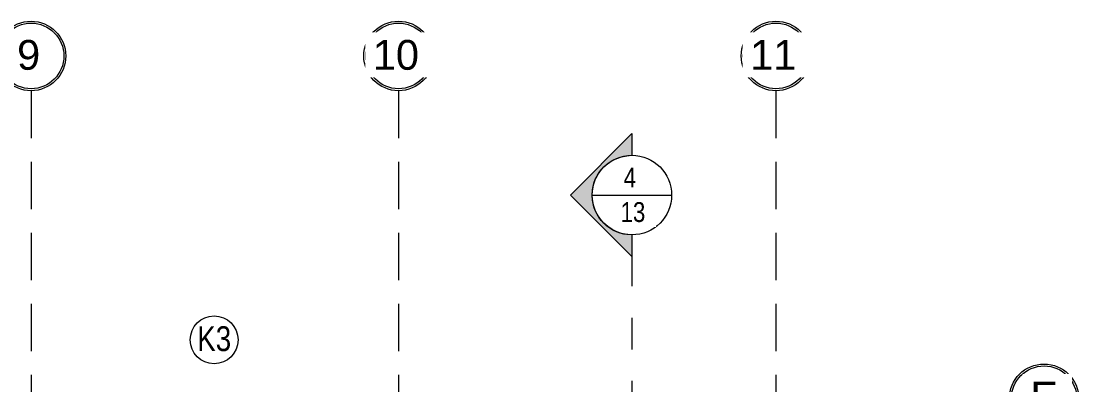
# Model space of a CAD drawing. Header units: millimetres. Extents: x -20485 to 47878, y -12815 to 18700.
# Drawn here: x 29550 to 40200, y 15040 to 18700 of the extents above; entities that cross this region are included whole.
import ezdxf

# ---------------------------------------------------------------- set-up
doc = ezdxf.new("R2010")
doc.units = ezdxf.units.MM
for name, pattern in [('Abgebrochen', [714.375, 476.25, -238.125]), ('Aligning Line', [635, 317.5, -317.5]), ('Hidden', [714.375, 476.25, -238.125])]:
    doc.linetypes.add(name, pattern=pattern)
for name, color, linetype, lineweight in [('A-GLAZ-IDEN', 7, 'Continuous', 9), ('G-ANNO-SYMB', 7, 'Abgebrochen', 9), ('S-GRID', 7, 'Continuous', 9), ('S-GRID-IDEN', 7, 'Continuous', 9)]:
    doc.layers.add(name, color=color, linetype=linetype, lineweight=lineweight)
doc.styles.add('Arial', font='arial.ttf', dxfattribs={"width": 0.8, "height": 250})
doc.styles.add('Arial_1', font='arial.ttf', dxfattribs={"width": 0.8, "height": 200})
doc.styles.add('Arial_3', font='arial.ttf', dxfattribs={"height": 300})

# ---------------------------------------------------------------- blocks, each defined once
blk = doc.blocks.new('Section - CAT DUNG-122916-01_MẶT BẰNG TẦNG 1')
at = {"layer": 'G-ANNO-SYMB', "linetype": 'Continuous'}
h = blk.add_hatch(color=256, dxfattribs=at)
edge = h.paths.add_edge_path()
edge.add_line((0.18, 0), (-2, 0))
edge.add_arc((-6, 0), 4, 0, 90)
edge.add_arc((-6, 0), 4, 90, 180)
edge.add_line((-10, 0), (-12.18, 0))
edge.add_line((-12.18, 0), (-6, 6.18))
edge.add_line((-6, 6.18), (0.18, 0))
for p, q in [((-6, 6.18), (-12.18, 0)), ((0.18, 0), (-6, 6.18)), ((-12.18, 0), (-10, 0)), ((-2, 0), (0.18, 0))]:
    blk.add_line(p, q, dxfattribs=at)
for start, end in [(360, 180), (90, 180), (0, 90), (180, 360)]:
    blk.add_arc((-6, 0), 4, start, end, dxfattribs=at)
blk = doc.blocks.new('Grid - TRUC  D1-102336-01_MẶT BẰNG TẦNG 1')
at = {"layer": 'S-GRID-IDEN'}
for radius in [3.5, 3.3]:
    blk.add_circle((0, 0), radius, dxfattribs=at)
blk = doc.blocks.new('KÝ HIỆU CỬA SỔ - KÝ HIỆU CỬA SỔ-146125-01_MẶT BẰNG TẦNG 1')
at = {"layer": 'A-GLAZ-IDEN'}
blk.add_circle((-0.07, -0.07), 2.41, dxfattribs=at)

msp = doc.modelspace()

# ---------------------------------------------------------------- linework, layer by layer
at = {"layer": 'G-ANNO-SYMB', "linetype": 'Continuous'}
msp.add_line((35300, 16950), (36100, 16950), dxfattribs=at)
at = {"layer": 'G-ANNO-SYMB', "linetype": 'Aligning Line'}
msp.add_line((35700, 16350), (35700, -4539), dxfattribs=at)
at = {"layer": 'S-GRID', "linetype": 'Hidden'}
for p, q in [((29650, 18000), (29650, -3000)), ((33350, 18000), (33350, -3000)), ((37150, 18000), (37150, -3000))]:
    msp.add_line(p, q, dxfattribs=at)

# ---------------------------------------------------------------- block references
at = {"layer": 'A-GLAZ-IDEN', "xscale": 99.99999999999993, "yscale": 99.99999999999993, "zscale": 99.99999999999993}
msp.add_blockref('KÝ HIỆU CỬA SỔ - KÝ HIỆU CỬA SỔ-146125-01_MẶT BẰNG TẦNG 1', (31500, 15500), dxfattribs=at)
at = {"layer": 'G-ANNO-SYMB', "linetype": 'Continuous', "extrusion": (0, 0, -1), "xscale": 99.99999999999993, "yscale": 99.99999999999993, "zscale": 99.99999999999993, "rotation": 270.0000000000002}
msp.add_blockref('Section - CAT DUNG-122916-01_MẶT BẰNG TẦNG 1', (-35700, 16350), dxfattribs=at)
at = {"layer": 'S-GRID-IDEN', "xscale": 99.99999999999993, "yscale": 99.99999999999993, "zscale": 99.99999999999993}
for p, rotation in [((29650, 18350), 180), ((33350, 18350), 180), ((37150, 18350), 180), ((39850, 14900), 90)]:
    msp.add_blockref('Grid - TRUC  D1-102336-01_MẶT BẰNG TẦNG 1', p, dxfattribs=dict(at, rotation=rotation))

# ---------------------------------------------------------------- texts
at = {"layer": 'A-GLAZ-IDEN', "insert": (31323, 15630), "char_height": 250, "width": 410.46, "attachment_point": 1, "style": 'Arial'}
msp.add_mtext('K3', dxfattribs=at)

# ---------------------------------------------------------------- next in the draw order: texts
at = {"layer": 'G-ANNO-SYMB', "linetype": 'Continuous', "insert": (35617, 17227), "char_height": 200, "width": 153.92, "attachment_point": 1, "style": 'Arial_1', "bg_fill": 3, "box_fill_scale": 1.25, "bg_fill_color": 256, "bg_fill_true_color": 13158600, "bg_fill_transparency": 0}
msp.add_mtext('4', dxfattribs=at)
at = {"layer": 'S-GRID-IDEN', "char_height": 300, "attachment_point": 1, "style": 'Arial_3', "bg_fill": 3, "box_fill_scale": 1.25, "bg_fill_color": 256, "bg_fill_true_color": 13158600, "bg_fill_transparency": 0}
for s, insert, width in [('9', (29509, 18511), 288.61), ('10', (33090, 18511), 577.21), ('11', (36890, 18511), 577.21), ('E', (39711, 15073), 344.73)]:
    msp.add_mtext(s, dxfattribs=dict(at, insert=insert, width=width))

# ---------------------------------------------------------------- next in the draw order: texts
at = {"layer": 'G-ANNO-SYMB', "linetype": 'Continuous', "insert": (35586, 16879), "char_height": 200, "width": 307.85, "attachment_point": 1, "style": 'Arial_1', "bg_fill": 3, "box_fill_scale": 1.25, "bg_fill_color": 256, "bg_fill_true_color": 13158600, "bg_fill_transparency": 0}
msp.add_mtext('13', dxfattribs=at)

doc.saveas('drawing.dxf')
